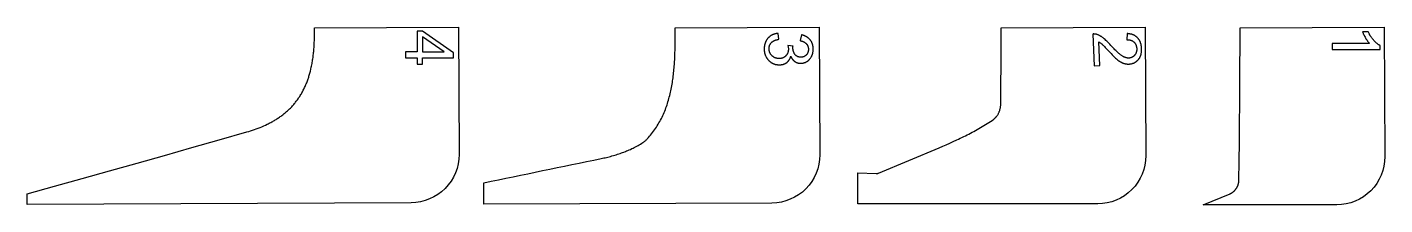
# Model space of a CAD drawing. Extents: x -16189 to 5251, y 3521 to 4024.
# Drawn here: x 3837 to 5251, y 3839 to 4024 of the extents above; entities that cross this region are included whole.
import ezdxf

# ---------------------------------------------------------------- set-up
doc = ezdxf.new("R2010")
doc.units = 0
doc.layers.add('LAYER_03', color=7, linetype='CONTINUOUS')

msp = doc.modelspace()

# ---------------------------------------------------------------- linework, layer by layer
at = {"layer": 'LAYER_03'}
for points in [[(4236.6, 3840.9), (3836.6, 3839.2), (3836.6, 3850.1), (3865.2, 3858.1), (3893.8, 3866.1), (3922.4, 3874.1), (3951, 3882.2), (3979.6, 3890.2), (4008.1, 3898.3), (4036.7, 3906.5), (4065.3, 3914.6), (4067.3, 3915.2), (4069.3, 3915.8), (4071.3, 3916.4), (4073.3, 3917.1), (4075.2, 3917.8), (4077.2, 3918.5), (4079.1, 3919.3), (4081.1, 3920.1), (4083, 3920.9), (4084.9, 3921.8), (4086.7, 3922.7), (4087.7, 3923.1), (4088.6, 3923.6), (4089.5, 3924.1), (4090.4, 3924.6), (4091.3, 3925), (4092.3, 3925.6), (4093.2, 3926.1), (4094.1, 3926.6), (4094.9, 3927.1), (4095.8, 3927.7), (4096.7, 3928.2), (4097.6, 3928.8), (4098.5, 3929.4), (4099.3, 3930), (4100.2, 3930.6), (4101.1, 3931.2), (4101.9, 3931.8), (4102.8, 3932.5), (4103.6, 3933.1), (4104.4, 3933.8), (4105.2, 3934.5), (4106, 3935.1), (4106.8, 3935.8), (4107.6, 3936.5), (4108.4, 3937.2), (4109.2, 3938), (4109.9, 3938.7), (4110.7, 3939.4), (4111.4, 3940.2), (4112.1, 3940.9), (4112.8, 3941.7), (4113.5, 3942.5), (4114.2, 3943.3), (4114.9, 3944.1), (4115.6, 3944.9), (4116.2, 3945.7), (4116.9, 3946.5), (4117.5, 3947.4), (4118.1, 3948.2), (4118.7, 3949.1), (4119.3, 3950), (4119.9, 3950.8), (4120.5, 3951.7), (4121.1, 3952.6), (4121.6, 3953.5), (4122.2, 3954.4), (4122.7, 3955.3), (4123.2, 3956.3), (4123.7, 3957.2), (4124.2, 3958.1), (4124.7, 3959.1), (4125.1, 3960), (4125.6, 3961), (4126, 3961.9), (4126.5, 3962.9), (4126.9, 3963.9), (4127.3, 3964.8), (4127.7, 3965.8), (4128.1, 3966.8), (4128.4, 3967.8), (4128.8, 3968.8), (4129.1, 3969.8), (4129.5, 3970.8), (4129.8, 3971.8), (4130.1, 3972.8), (4130.4, 3973.8), (4130.7, 3974.8), (4131, 3975.8), (4131.3, 3976.8), (4131.6, 3977.9), (4132.1, 3979.9), (4132.5, 3982), (4132.8, 3983.2), (4133, 3984.5), (4133.3, 3985.8), (4133.5, 3987), (4133.7, 3988.3), (4133.9, 3989.6), (4134.1, 3990.9), (4134.3, 3992.1), (4134.5, 3993.4), (4134.6, 3994.7), (4134.8, 3996), (4134.9, 3997.3), (4135, 3998.5), (4135.2, 3999.8), (4135.3, 4001.1), (4135.4, 4002.4), (4135.5, 4005), (4135.6, 4007.6), (4135.7, 4010.1), (4135.8, 4012.7), (4135.8, 4015.3), (4135.8, 4017.9), (4135.7, 4020.5), (4135.7, 4023.1), (4285.8, 4023.8), (4286.4, 3891.1, -0.414232)], [(4612.3, 3840.6), (4312.3, 3839.5), (4312.2, 3861.6, -0.000709), (4434.3, 3886.9), (4435.7, 3887.2), (4437.1, 3887.5), (4438.6, 3887.8), (4440, 3888.1), (4441.4, 3888.5), (4442.9, 3888.8), (4444.3, 3889.2), (4445.7, 3889.6), (4447.1, 3890), (4448.5, 3890.4), (4449.9, 3890.8), (4451.3, 3891.3), (4452.7, 3891.7), (4454.1, 3892.2), (4455.5, 3892.7), (4456.8, 3893.2), (4458.2, 3893.7), (4459.6, 3894.2), (4460.9, 3894.8), (4462.3, 3895.4), (4463.6, 3895.9), (4464.9, 3896.5), (4466.3, 3897.2), (4467.6, 3897.8), (4468.9, 3898.4), (4470.2, 3899.1), (4471.5, 3899.8), (4472.8, 3900.5), (4474.1, 3901.3), (4475.4, 3902), (4476.7, 3902.8), (4477.9, 3903.6), (4478.5, 3903.9), (4479, 3904.3), (4479.6, 3904.8), (4480.1, 3905.2), (4480.4, 3905.5), (4480.8, 3905.8), (4481.4, 3906.3), (4482, 3906.9), (4482.5, 3907.5), (4483.7, 3908.8), (4484.8, 3910.1), (4485.9, 3911.4), (4487, 3912.7), (4488, 3914.1), (4489, 3915.5), (4490, 3916.8), (4491, 3918.2), (4491.9, 3919.7), (4492.9, 3921.1), (4493.7, 3922.6), (4494.6, 3924), (4495.5, 3925.5), (4496.3, 3927), (4497.1, 3928.6), (4497.8, 3930.1), (4498.6, 3931.7), (4499.3, 3933.2), (4500, 3934.8), (4500.6, 3936.4), (4501.3, 3938), (4501.9, 3939.6), (4502.4, 3941.2), (4503, 3942.8), (4503.5, 3944.4), (4504, 3946), (4504.5, 3947.6), (4505, 3949.3), (4505.4, 3950.9), (4505.9, 3952.6), (4506.3, 3954.2), (4506.6, 3955.9), (4507, 3957.6), (4507.3, 3959.2), (4507.7, 3960.9), (4508, 3962.6), (4508.3, 3964.3), (4508.6, 3966), (4508.8, 3967.7), (4509.1, 3969.4), (4509.3, 3971.1), (4509.5, 3972.8), (4509.7, 3974.5), (4509.9, 3976.2), (4510.1, 3977.9), (4510.2, 3979.6), (4510.4, 3981.3), (4510.5, 3983), (4510.7, 3984.7), (4510.8, 3986.4), (4510.9, 3988.1), (4511, 3989.8), (4511.2, 3993.3), (4511.3, 3996.7), (4511.4, 4000.1), (4511.5, 4003.5), (4511.5, 4007), (4511.5, 4010.4), (4511.5, 4023.1), (4661.5, 4023.8), (4662.1, 3890.8, -0.414422)], [(4951.7, 3839.8), (4701.9, 3839.7), (4701.8, 3872.2), (4721, 3871.3), (4721.1, 3871.3), (4721.3, 3871.3), (4721.5, 3871.3), (4721.6, 3871.3), (4721.8, 3871.4), (4722, 3871.4), (4722.1, 3871.4), (4722.3, 3871.4), (4722.4, 3871.5), (4722.6, 3871.5), (4722.7, 3871.5), (4722.9, 3871.6), (4723, 3871.6), (4723.2, 3871.7), (4723.3, 3871.7), (4755, 3885), (4786.5, 3898.2), (4790.2, 3899.7), (4793.9, 3901.3), (4797.6, 3902.9), (4801.2, 3904.6), (4804.8, 3906.3), (4806.6, 3907.1), (4808.4, 3908), (4810.2, 3908.9), (4812, 3909.7), (4813.8, 3910.6), (4815.6, 3911.5), (4817.4, 3912.4), (4819.1, 3913.4), (4820.9, 3914.3), (4822.7, 3915.2), (4824.4, 3916.2), (4826.2, 3917.2), (4827.9, 3918.2), (4829.6, 3919.2), (4831.3, 3920.2), (4833.1, 3921.2), (4834.8, 3922.3), (4836.4, 3923.4), (4838.1, 3924.4), (4839.8, 3925.6), (4841.5, 3926.7), (4843.4, 3928), (4843.6, 3928.2), (4843.8, 3928.4), (4844.1, 3928.6), (4844.3, 3928.8), (4844.5, 3929), (4844.7, 3929.2), (4844.9, 3929.4), (4845.2, 3929.6), (4845.4, 3929.8), (4845.6, 3930), (4845.8, 3930.2), (4846, 3930.4), (4846.2, 3930.7), (4846.3, 3930.9), (4846.5, 3931.1), (4846.9, 3931.6), (4847.2, 3932.1), (4847.5, 3932.6), (4847.8, 3933.1), (4848.1, 3933.6), (4848.4, 3934.2), (4848.6, 3934.7), (4848.9, 3935.3), (4849.1, 3935.8), (4849.3, 3936.4), (4849.5, 3936.9), (4849.7, 3937.5), (4849.8, 3938.1), (4850, 3938.7), (4850.1, 3939.2), (4850.2, 3939.8), (4850.3, 3940.4), (4850.4, 3941), (4850.5, 3941.6), (4850.6, 3942.2), (4850.6, 3942.8), (4850.6, 3943.4), (4850.7, 3944), (4850.7, 3944.6), (4850.8, 3964.2), (4850.9, 3983.9), (4851, 4003.5), (4851, 4023.1), (5001.1, 4023.8), (5001.7, 3890, -0.415379)], [(5200.6, 3838.7), (5061.5, 3838.7), (5089.4, 3850.3), (5089.7, 3850.4), (5090, 3850.5), (5090.2, 3850.6), (5090.5, 3850.8), (5090.7, 3850.9), (5091, 3851), (5091.2, 3851.2), (5091.4, 3851.3), (5091.7, 3851.5), (5091.9, 3851.6), (5092.1, 3851.8), (5092.4, 3852), (5092.6, 3852.1), (5092.8, 3852.3), (5093, 3852.5), (5093.3, 3852.7), (5093.5, 3852.9), (5093.7, 3853.1), (5093.9, 3853.3), (5094.1, 3853.5), (5094.3, 3853.7), (5094.5, 3853.9), (5094.7, 3854.1), (5094.9, 3854.3), (5095, 3854.5), (5095.2, 3854.7), (5095.4, 3854.9), (5095.6, 3855.2), (5095.7, 3855.4), (5095.9, 3855.6), (5096, 3855.9), (5096.2, 3856.1), (5096.3, 3856.3), (5096.5, 3856.6), (5096.6, 3856.8), (5096.8, 3857.1), (5096.9, 3857.3), (5097, 3857.6), (5097.1, 3857.8), (5097.2, 3858.1), (5097.4, 3858.4), (5097.5, 3858.6), (5097.6, 3858.9), (5097.7, 3859.1), (5097.8, 3859.4), (5097.9, 3859.7), (5097.9, 3859.9), (5098, 3860.2), (5098.1, 3860.5), (5098.2, 3860.8), (5098.2, 3861), (5098.3, 3861.3), (5098.3, 3861.6), (5098.4, 3861.9), (5098.4, 3862.1), (5098.5, 3862.4), (5098.5, 3862.7), (5098.5, 3863), (5098.6, 3863.3), (5098.6, 3863.6), (5098.6, 3863.8), (5098.6, 3864.1), (5098.9, 3884.2), (5099.1, 3904.1), (5099.3, 3923.9), (5099.5, 3943.8), (5099.6, 3963.6), (5099.7, 3983.4), (5099.8, 4003.3), (5099.8, 4023.1), (5250, 4023.8), (5250.6, 3888.9, -0.415379)]]:
    msp.add_lwpolyline(points, format="xyb", close=True, dxfattribs=at)
for points in [[(4230.7, 3998), (4230.7, 3991.9), (4242.7, 3991.9), (4242.7, 3985.1), (4248.3, 3985.1), (4248.3, 3991.9), (4280.7, 3991.9), (4280.7, 3996.9), (4248.3, 4019.7), (4242.7, 4019.7), (4242.7, 3998)], [(4618.9, 4017.3), (4618.5, 4017.3), (4618.1, 4017.2), (4617.8, 4017.2), (4617.4, 4017.1), (4617, 4017.1), (4616.6, 4017), (4616.3, 4016.9), (4615.9, 4016.9), (4615.6, 4016.8), (4615.2, 4016.7), (4614.9, 4016.6), (4614.5, 4016.5), (4614.2, 4016.4), (4613.9, 4016.2), (4613.5, 4016.1), (4613.2, 4016), (4612.9, 4015.8), (4612.6, 4015.7), (4612.2, 4015.5), (4611.9, 4015.3), (4611.6, 4015.1), (4611.3, 4015), (4611, 4014.8), (4610.7, 4014.6), (4610.5, 4014.4), (4610.2, 4014.2), (4609.9, 4013.9), (4609.6, 4013.7), (4609.4, 4013.5), (4609.1, 4013.2), (4608.8, 4013), (4608.6, 4012.7), (4608.3, 4012.5), (4608.1, 4012.2), (4607.8, 4011.9), (4607.6, 4011.6), (4607.4, 4011.3), (4607.2, 4011.1), (4607, 4010.8), (4606.8, 4010.5), (4606.6, 4010.2), (4606.4, 4009.9), (4606.2, 4009.5), (4606.1, 4009.2), (4605.9, 4008.9), (4605.7, 4008.6), (4605.6, 4008.3), (4605.5, 4007.9), (4605.3, 4007.6), (4605.2, 4007.2), (4605.1, 4006.9), (4605, 4006.5), (4604.9, 4006.2), (4604.8, 4005.8), (4604.7, 4005.5), (4604.6, 4005.1), (4604.5, 4004.7), (4604.5, 4004.3), (4604.4, 4003.9), (4604.4, 4003.6), (4604.3, 4003.2), (4604.3, 4002.8), (4604.3, 4002.4), (4604.2, 4001.9), (4604.2, 4001.5), (4604.2, 4001), (4604.2, 4000.6), (4604.2, 4000.2), (4604.3, 3999.7), (4604.3, 3999.3), (4604.3, 3998.9), (4604.4, 3998.4), (4604.5, 3998), (4604.5, 3997.6), (4604.6, 3997.2), (4604.7, 3996.8), (4604.8, 3996.4), (4604.9, 3996), (4605, 3995.6), (4605.1, 3995.2), (4605.3, 3994.9), (4605.4, 3994.5), (4605.6, 3994.1), (4605.7, 3993.8), (4605.9, 3993.4), (4606.1, 3993), (4606.2, 3992.7), (4606.4, 3992.3), (4606.6, 3992), (4606.9, 3991.7), (4607.1, 3991.3), (4607.3, 3991), (4607.6, 3990.7), (4607.8, 3990.3), (4608.1, 3990), (4608.3, 3989.7), (4608.6, 3989.4), (4608.9, 3989.1), (4609.2, 3988.8), (4609.5, 3988.6), (4609.8, 3988.3), (4610.1, 3988), (4610.4, 3987.8), (4610.7, 3987.5), (4611, 3987.3), (4611.3, 3987.1), (4611.6, 3986.9), (4611.9, 3986.7), (4612.2, 3986.5), (4612.6, 3986.3), (4612.9, 3986.1), (4613.2, 3986), (4613.6, 3985.8), (4613.9, 3985.6), (4614.3, 3985.5), (4614.6, 3985.4), (4615, 3985.3), (4615.4, 3985.1), (4615.7, 3985), (4616.1, 3984.9), (4616.5, 3984.9), (4616.9, 3984.8), (4617.3, 3984.7), (4617.6, 3984.7), (4618, 3984.6), (4618.4, 3984.6), (4618.8, 3984.6), (4619.2, 3984.5), (4619.8, 3984.5), (4620.4, 3984.5), (4620.7, 3984.5), (4621, 3984.6), (4621.3, 3984.6), (4621.6, 3984.6), (4621.8, 3984.6), (4622.1, 3984.7), (4622.4, 3984.7), (4622.7, 3984.7), (4622.9, 3984.8), (4623.2, 3984.9), (4623.4, 3984.9), (4623.7, 3985), (4624, 3985), (4624.2, 3985.1), (4624.4, 3985.2), (4624.7, 3985.3), (4624.9, 3985.4), (4625.2, 3985.5), (4625.4, 3985.6), (4625.6, 3985.7), (4625.9, 3985.8), (4626.1, 3985.9), (4626.3, 3986), (4626.5, 3986.1), (4626.8, 3986.3), (4627, 3986.4), (4627.2, 3986.5), (4627.4, 3986.7), (4627.6, 3986.8), (4627.8, 3987), (4628, 3987.1), (4628.2, 3987.3), (4628.4, 3987.5), (4628.6, 3987.6), (4628.7, 3987.8), (4628.9, 3988), (4629.1, 3988.2), (4629.3, 3988.3), (4629.4, 3988.5), (4629.6, 3988.7), (4629.7, 3988.9), (4629.9, 3989.1), (4630, 3989.3), (4630.2, 3989.5), (4630.3, 3989.7), (4630.4, 3990), (4630.6, 3990.2), (4630.7, 3990.4), (4630.8, 3990.6), (4630.9, 3990.9), (4631.1, 3991.1), (4631.2, 3991.3), (4631.3, 3991.6), (4631.4, 3991.8), (4631.5, 3992.1), (4631.6, 3992.3), (4631.6, 3992.6), (4631.7, 3992.9), (4631.8, 3993.1), (4631.9, 3993.4), (4632.1, 3993), (4632.3, 3992.6), (4632.5, 3992.2), (4632.7, 3991.8), (4632.9, 3991.4), (4633.1, 3991), (4633.4, 3990.7), (4633.5, 3990.5), (4633.6, 3990.3), (4633.7, 3990.2), (4633.9, 3990), (4634, 3989.9), (4634.1, 3989.7), (4634.3, 3989.6), (4634.4, 3989.4), (4634.6, 3989.3), (4634.7, 3989.1), (4634.8, 3989), (4635, 3988.8), (4635.1, 3988.7), (4635.3, 3988.6), (4635.4, 3988.5), (4635.6, 3988.3), (4635.8, 3988.2), (4635.9, 3988.1), (4636.1, 3988), (4636.2, 3987.9), (4636.4, 3987.8), (4636.6, 3987.7), (4636.7, 3987.6), (4636.9, 3987.5), (4637.1, 3987.4), (4637.3, 3987.3), (4637.4, 3987.2), (4637.6, 3987.1), (4637.8, 3987), (4638, 3987), (4638.1, 3986.9), (4638.3, 3986.8), (4638.5, 3986.8), (4638.7, 3986.7), (4638.9, 3986.6), (4639, 3986.6), (4639.2, 3986.5), (4639.4, 3986.5), (4639.6, 3986.4), (4639.8, 3986.4), (4640, 3986.3), (4640.2, 3986.3), (4640.4, 3986.3), (4640.6, 3986.2), (4640.8, 3986.2), (4640.9, 3986.2), (4641.3, 3986.2), (4641.7, 3986.1), (4642.2, 3986.1), (4642.6, 3986.1), (4643, 3986.2), (4643.4, 3986.2), (4643.8, 3986.2), (4644.3, 3986.3), (4644.7, 3986.4), (4645.1, 3986.5), (4645.5, 3986.6), (4645.9, 3986.7), (4646.3, 3986.8), (4646.7, 3987), (4647.1, 3987.1), (4647.5, 3987.3), (4647.9, 3987.5), (4648.3, 3987.7), (4648.4, 3987.8), (4648.6, 3987.9), (4648.8, 3988.1), (4649, 3988.2), (4649.2, 3988.3), (4649.4, 3988.4), (4649.6, 3988.5), (4649.7, 3988.7), (4649.9, 3988.8), (4650.1, 3989), (4650.2, 3989.1), (4650.4, 3989.2), (4650.6, 3989.4), (4650.7, 3989.5), (4650.9, 3989.7), (4651, 3989.8), (4651.2, 3990), (4651.4, 3990.2), (4651.5, 3990.3), (4651.7, 3990.5), (4651.9, 3990.9), (4652.2, 3991.2), (4652.5, 3991.6), (4652.7, 3992), (4653, 3992.4), (4653.2, 3992.8), (4653.5, 3993.2), (4653.7, 3993.7), (4653.9, 3994.1), (4654.1, 3994.5), (4654.2, 3995), (4654.4, 3995.4), (4654.6, 3995.9), (4654.7, 3996.4), (4654.8, 3996.8), (4654.9, 3997.3), (4655, 3997.8), (4655.1, 3998.3), (4655.2, 3998.8), (4655.2, 3999.3), (4655.2, 3999.8), (4655.3, 4000.3), (4655.3, 4000.6), (4655.3, 4001), (4655.3, 4001.4), (4655.3, 4001.7), (4655.3, 4002.1), (4655.2, 4002.4), (4655.2, 4002.8), (4655.2, 4003.1), (4655.1, 4003.5), (4655.1, 4003.8), (4655, 4004.1), (4655, 4004.5), (4654.9, 4004.8), (4654.8, 4005.1), (4654.7, 4005.4), (4654.6, 4005.7), (4654.5, 4006), (4654.4, 4006.4), (4654.3, 4006.7), (4654.2, 4007), (4654.1, 4007.3), (4653.9, 4007.6), (4653.8, 4007.8), (4653.7, 4008.1), (4653.5, 4008.4), (4653.4, 4008.7), (4653.2, 4009), (4653, 4009.2), (4652.8, 4009.5), (4652.6, 4009.8), (4652.5, 4010), (4652.3, 4010.3), (4652.1, 4010.6), (4651.8, 4010.8), (4651.6, 4011), (4651.4, 4011.3), (4651.2, 4011.5), (4650.9, 4011.7), (4650.7, 4012), (4650.5, 4012.2), (4650.2, 4012.4), (4650, 4012.6), (4649.7, 4012.8), (4649.4, 4013), (4649.2, 4013.2), (4648.9, 4013.4), (4648.6, 4013.6), (4648.3, 4013.7), (4648, 4013.9), (4647.7, 4014.1), (4647.4, 4014.2), (4647.1, 4014.4), (4646.8, 4014.5), (4646.4, 4014.7), (4646.1, 4014.8), (4645.8, 4014.9), (4645.4, 4015), (4645.1, 4015.2), (4644.7, 4015.3), (4644.4, 4015.4), (4644, 4015.5), (4643.7, 4015.6), (4642.9, 4015.8), (4641.6, 4009.7), (4642.1, 4009.6), (4642.7, 4009.4), (4643.2, 4009.3), (4643.7, 4009.2), (4643.9, 4009.1), (4644.1, 4009), (4644.4, 4008.9), (4644.6, 4008.8), (4644.8, 4008.7), (4645, 4008.6), (4645.3, 4008.5), (4645.5, 4008.4), (4645.7, 4008.3), (4645.9, 4008.2), (4646.1, 4008.1), (4646.3, 4008), (4646.4, 4007.9), (4646.6, 4007.7), (4646.8, 4007.6), (4647, 4007.5), (4647.2, 4007.4), (4647.3, 4007.2), (4647.5, 4007.1), (4647.6, 4007), (4647.8, 4006.8), (4647.9, 4006.7), (4648.1, 4006.5), (4648.2, 4006.4), (4648.3, 4006.2), (4648.5, 4006), (4648.6, 4005.9), (4648.7, 4005.7), (4648.8, 4005.6), (4648.9, 4005.4), (4649, 4005.2), (4649.1, 4005.1), (4649.2, 4004.9), (4649.3, 4004.7), (4649.4, 4004.5), (4649.5, 4004.4), (4649.6, 4004.2), (4649.7, 4004), (4649.7, 4003.8), (4649.8, 4003.6), (4649.9, 4003.4), (4649.9, 4003.2), (4650, 4003), (4650, 4002.8), (4650, 4002.6), (4650.1, 4002.4), (4650.1, 4002.2), (4650.2, 4002), (4650.2, 4001.8), (4650.2, 4001.6), (4650.2, 4001.4), (4650.2, 4001.2), (4650.2, 4001), (4650.2, 4000.8), (4650.2, 4000.5), (4650.2, 4000.3), (4650.2, 4000.1), (4650.2, 3999.9), (4650.2, 3999.7), (4650.2, 3999.4), (4650.1, 3999.2), (4650.1, 3999), (4650.1, 3998.8), (4650, 3998.6), (4650, 3998.4), (4649.9, 3998.2), (4649.9, 3998), (4649.8, 3997.8), (4649.8, 3997.6), (4649.7, 3997.4), (4649.6, 3997.2), (4649.6, 3997.1), (4649.5, 3996.9), (4649.4, 3996.7), (4649.3, 3996.5), (4649.2, 3996.4), (4649.1, 3996.2), (4649, 3996), (4648.9, 3995.9), (4648.8, 3995.7), (4648.7, 3995.5), (4648.6, 3995.4), (4648.5, 3995.2), (4648.3, 3995.1), (4648.2, 3994.9), (4648.1, 3994.8), (4647.9, 3994.6), (4647.8, 3994.5), (4647.6, 3994.4), (4647.5, 3994.2), (4647.4, 3994.1), (4647.2, 3994), (4647, 3993.9), (4646.9, 3993.8), (4646.7, 3993.7), (4646.6, 3993.6), (4646.4, 3993.5), (4646.3, 3993.4), (4646.1, 3993.3), (4645.9, 3993.2), (4645.7, 3993.1), (4645.6, 3993), (4645.4, 3993), (4645.2, 3992.9), (4645, 3992.8), (4644.9, 3992.8), (4644.7, 3992.7), (4644.5, 3992.7), (4644.3, 3992.6), (4644.1, 3992.6), (4643.9, 3992.5), (4643.7, 3992.5), (4643.5, 3992.5), (4643.3, 3992.5), (4643.1, 3992.5), (4642.9, 3992.4), (4642.7, 3992.4), (4642.5, 3992.4), (4642.3, 3992.4), (4642.1, 3992.4), (4641.9, 3992.4), (4641.6, 3992.5), (4641.3, 3992.5), (4641.1, 3992.5), (4640.8, 3992.6), (4640.6, 3992.6), (4640.4, 3992.7), (4640.1, 3992.7), (4639.9, 3992.8), (4639.7, 3992.8), (4639.5, 3992.9), (4639.3, 3993), (4639, 3993.1), (4638.8, 3993.2), (4638.6, 3993.3), (4638.4, 3993.4), (4638.3, 3993.5), (4638.1, 3993.6), (4637.9, 3993.7), (4637.7, 3993.8), (4637.5, 3994), (4637.4, 3994.1), (4637.2, 3994.2), (4637, 3994.4), (4636.9, 3994.5), (4636.7, 3994.7), (4636.6, 3994.9), (4636.5, 3995.1), (4636.3, 3995.2), (4636.2, 3995.4), (4636.1, 3995.6), (4635.9, 3995.8), (4635.8, 3996), (4635.7, 3996.2), (4635.6, 3996.4), (4635.5, 3996.6), (4635.4, 3996.8), (4635.3, 3997), (4635.2, 3997.2), (4635.1, 3997.5), (4635, 3997.7), (4634.9, 3997.9), (4634.9, 3998.1), (4634.8, 3998.3), (4634.7, 3998.5), (4634.6, 3998.8), (4634.6, 3999), (4634.5, 3999.2), (4634.5, 3999.4), (4634.4, 3999.6), (4634.4, 3999.9), (4634.3, 4000.1), (4634.3, 4000.3), (4634.3, 4000.6), (4634.2, 4000.8), (4634.2, 4001), (4634.2, 4001.3), (4634.2, 4001.5), (4634.2, 4002), (4634.1, 4002.4), (4634.2, 4002.9), (4634.2, 4003), (4634.2, 4003.1), (4634.2, 4003.4), (4634.2, 4003.6), (4634.3, 4003.9), (4628.9, 4004.8), (4629, 4004.2), (4629.2, 4003.6), (4629.3, 4003), (4629.3, 4002.4), (4629.4, 4001.9), (4629.4, 4001.6), (4629.4, 4001.4), (4629.4, 4001.1), (4629.4, 4000.9), (4629.4, 4000.7), (4629.4, 4000.5), (4629.4, 4000.2), (4629.4, 3999.9), (4629.4, 3999.7), (4629.3, 3999.4), (4629.3, 3999.2), (4629.3, 3998.9), (4629.2, 3998.7), (4629.2, 3998.4), (4629.1, 3998.2), (4629.1, 3997.9), (4629, 3997.7), (4628.9, 3997.5), (4628.9, 3997.3), (4628.8, 3997), (4628.7, 3996.8), (4628.6, 3996.6), (4628.5, 3996.4), (4628.4, 3996.2), (4628.3, 3996), (4628.2, 3995.8), (4628.1, 3995.6), (4627.9, 3995.4), (4627.8, 3995.2), (4627.7, 3995), (4627.5, 3994.8), (4627.4, 3994.6), (4627.2, 3994.4), (4627.1, 3994.2), (4626.9, 3994.1), (4626.8, 3993.9), (4626.6, 3993.7), (4626.4, 3993.5), (4626.2, 3993.4), (4626.1, 3993.2), (4625.9, 3993.1), (4625.7, 3992.9), (4625.5, 3992.8), (4625.3, 3992.6), (4625.1, 3992.5), (4624.9, 3992.4), (4624.7, 3992.3), (4624.5, 3992.2), (4624.3, 3992), (4624.1, 3991.9), (4623.9, 3991.8), (4623.7, 3991.8), (4623.5, 3991.7), (4623.2, 3991.6), (4623, 3991.5), (4622.8, 3991.4), (4622.6, 3991.4), (4622.3, 3991.3), (4622.1, 3991.3), (4621.9, 3991.2), (4621.6, 3991.2), (4621.4, 3991.1), (4621.1, 3991.1), (4620.9, 3991.1), (4620.6, 3991.1), (4620.4, 3991), (4620.1, 3991), (4619.9, 3991), (4619.6, 3991), (4619.4, 3991), (4619.1, 3991.1), (4618.8, 3991.1), (4618.5, 3991.1), (4618.3, 3991.1), (4618, 3991.2), (4617.7, 3991.2), (4617.5, 3991.3), (4617.2, 3991.3), (4617, 3991.4), (4616.7, 3991.4), (4616.5, 3991.5), (4616.2, 3991.6), (4616, 3991.7), (4615.8, 3991.7), (4615.5, 3991.8), (4615.3, 3991.9), (4615.1, 3992), (4614.9, 3992.2), (4614.6, 3992.3), (4614.4, 3992.4), (4614.2, 3992.5), (4614, 3992.7), (4613.8, 3992.8), (4613.6, 3992.9), (4613.4, 3993.1), (4613.2, 3993.2), (4613, 3993.4), (4612.8, 3993.6), (4612.6, 3993.7), (4612.4, 3993.9), (4612.2, 3994.1), (4612, 3994.3), (4611.9, 3994.5), (4611.7, 3994.7), (4611.5, 3994.9), (4611.4, 3995.1), (4611.2, 3995.3), (4611.1, 3995.5), (4610.9, 3995.7), (4610.8, 3995.9), (4610.7, 3996.1), (4610.5, 3996.4), (4610.4, 3996.6), (4610.3, 3996.8), (4610.2, 3997), (4610.1, 3997.2), (4610, 3997.5), (4609.9, 3997.7), (4609.8, 3997.9), (4609.8, 3998.2), (4609.7, 3998.4), (4609.6, 3998.7), (4609.6, 3998.9), (4609.5, 3999.1), (4609.5, 3999.4), (4609.4, 3999.6), (4609.4, 3999.9), (4609.4, 4000.1), (4609.3, 4000.4), (4609.3, 4000.7), (4609.3, 4000.9), (4609.3, 4001.2), (4609.3, 4001.5), (4609.3, 4001.7), (4609.3, 4001.9), (4609.3, 4002.2), (4609.4, 4002.4), (4609.4, 4002.6), (4609.4, 4002.8), (4609.4, 4003), (4609.5, 4003.3), (4609.5, 4003.5), (4609.6, 4003.7), (4609.6, 4003.9), (4609.7, 4004.1), (4609.7, 4004.3), (4609.8, 4004.5), (4609.9, 4004.7), (4609.9, 4004.9), (4610, 4005.1), (4610.1, 4005.3), (4610.2, 4005.4), (4610.3, 4005.6), (4610.4, 4005.8), (4610.5, 4006), (4610.6, 4006.2), (4610.7, 4006.3), (4610.8, 4006.5), (4610.9, 4006.7), (4611, 4006.9), (4611.2, 4007), (4611.3, 4007.2), (4611.4, 4007.3), (4611.6, 4007.5), (4611.7, 4007.7), (4611.9, 4007.8), (4612, 4008), (4612.2, 4008.1), (4612.3, 4008.3), (4612.5, 4008.4), (4612.7, 4008.5), (4612.8, 4008.7), (4613, 4008.8), (4613.2, 4008.9), (4613.4, 4009.1), (4613.6, 4009.2), (4613.8, 4009.3), (4614, 4009.4), (4614.3, 4009.5), (4614.5, 4009.7), (4614.7, 4009.8), (4615, 4009.9), (4615.2, 4010), (4615.4, 4010.1), (4615.7, 4010.2), (4616, 4010.3), (4616.5, 4010.4), (4617, 4010.6), (4617.6, 4010.7), (4618.2, 4010.9), (4618.9, 4011), (4619.5, 4011.1)], [(4946.4, 4016.6), (4947.9, 3983.6), (4953.8, 3983.9), (4952.7, 4008.4), (4953.1, 4008.1), (4953.5, 4007.9), (4954, 4007.6), (4954.4, 4007.3), (4954.8, 4007), (4955.3, 4006.6), (4955.7, 4006.3), (4956.1, 4005.9), (4956.3, 4005.7), (4956.6, 4005.5), (4957.2, 4004.9), (4957.8, 4004.3), (4958.6, 4003.5), (4959.5, 4002.6), (4960.5, 4001.5), (4962.7, 3999.1), (4964.1, 3997.6), (4965.5, 3996.2), (4966.8, 3994.9), (4967.9, 3993.7), (4969.1, 3992.6), (4970.1, 3991.6), (4971, 3990.8), (4971.9, 3990.1), (4972.7, 3989.4), (4973.5, 3988.8), (4973.9, 3988.5), (4974.3, 3988.3), (4974.7, 3988), (4975.1, 3987.8), (4975.5, 3987.5), (4975.9, 3987.3), (4976.3, 3987.1), (4976.7, 3986.9), (4977.1, 3986.7), (4977.4, 3986.6), (4977.8, 3986.4), (4978.2, 3986.3), (4978.5, 3986.1), (4978.9, 3986), (4979.3, 3985.9), (4979.7, 3985.8), (4980, 3985.7), (4980.4, 3985.6), (4980.8, 3985.5), (4981.1, 3985.5), (4981.5, 3985.4), (4981.9, 3985.4), (4982.3, 3985.3), (4982.6, 3985.3), (4983, 3985.3), (4983.4, 3985.3), (4983.7, 3985.3), (4984.1, 3985.3), (4984.5, 3985.3), (4984.8, 3985.3), (4985.2, 3985.4), (4985.6, 3985.4), (4985.9, 3985.5), (4986.3, 3985.5), (4986.6, 3985.6), (4986.9, 3985.7), (4987.3, 3985.8), (4987.6, 3985.8), (4987.9, 3985.9), (4988.2, 3986.1), (4988.6, 3986.2), (4988.9, 3986.3), (4989.2, 3986.4), (4989.5, 3986.6), (4989.8, 3986.7), (4990.1, 3986.9), (4990.4, 3987), (4990.7, 3987.2), (4991, 3987.4), (4991.2, 3987.6), (4991.5, 3987.8), (4991.8, 3988), (4992, 3988.2), (4992.3, 3988.4), (4992.6, 3988.6), (4992.8, 3988.9), (4993.1, 3989.1), (4993.3, 3989.4), (4993.6, 3989.6), (4993.8, 3989.9), (4994, 3990.2), (4994.3, 3990.5), (4994.5, 3990.7), (4994.7, 3991), (4994.9, 3991.3), (4995.1, 3991.6), (4995.3, 3991.9), (4995.5, 3992.3), (4995.6, 3992.6), (4995.8, 3992.9), (4995.9, 3993.2), (4996.1, 3993.6), (4996.2, 3993.9), (4996.4, 3994.3), (4996.5, 3994.6), (4996.6, 3995), (4996.7, 3995.3), (4996.8, 3995.7), (4996.9, 3996.1), (4997, 3996.5), (4997, 3996.8), (4997.1, 3997.2), (4997.2, 3997.6), (4997.2, 3998), (4997.2, 3998.4), (4997.3, 3998.9), (4997.3, 3999.3), (4997.3, 3999.7), (4997.3, 4000.1), (4997.3, 4000.6), (4997.3, 4001), (4997.3, 4001.5), (4997.2, 4002.3), (4997.2, 4002.8), (4997.2, 4003.2), (4997.1, 4003.6), (4997.1, 4004), (4997, 4004.4), (4996.9, 4004.8), (4996.8, 4005.2), (4996.8, 4005.6), (4996.7, 4006), (4996.6, 4006.4), (4996.5, 4006.7), (4996.3, 4007.1), (4996.2, 4007.5), (4996.1, 4007.8), (4996, 4008.2), (4995.8, 4008.5), (4995.7, 4008.8), (4995.5, 4009.2), (4995.4, 4009.5), (4995.2, 4009.8), (4995, 4010.1), (4994.8, 4010.4), (4994.6, 4010.7), (4994.4, 4011), (4994.2, 4011.3), (4994, 4011.6), (4993.8, 4011.8), (4993.6, 4012.1), (4993.3, 4012.4), (4993.1, 4012.6), (4992.9, 4012.9), (4992.6, 4013.1), (4992.4, 4013.4), (4992.1, 4013.6), (4991.8, 4013.8), (4991.5, 4014), (4991.3, 4014.2), (4991, 4014.4), (4990.7, 4014.6), (4990.4, 4014.8), (4990.1, 4015), (4989.8, 4015.2), (4989.4, 4015.3), (4989.1, 4015.5), (4988.8, 4015.6), (4988.4, 4015.8), (4988.1, 4015.9), (4987.7, 4016), (4987.4, 4016.1), (4987, 4016.3), (4986.6, 4016.4), (4986.3, 4016.5), (4985.9, 4016.5), (4985.5, 4016.6), (4985.1, 4016.7), (4984.7, 4016.8), (4984.3, 4016.8), (4983.9, 4016.9), (4983.5, 4016.9), (4983, 4017), (4982.6, 4017), (4982.2, 4017), (4981.8, 4010.7), (4982.1, 4010.7), (4982.4, 4010.7), (4982.6, 4010.7), (4982.9, 4010.7), (4983.2, 4010.7), (4983.5, 4010.7), (4983.7, 4010.6), (4984, 4010.6), (4984.3, 4010.6), (4984.5, 4010.5), (4984.8, 4010.5), (4985, 4010.4), (4985.3, 4010.4), (4985.5, 4010.3), (4985.8, 4010.3), (4986, 4010.2), (4986.2, 4010.1), (4986.5, 4010), (4986.7, 4009.9), (4986.9, 4009.9), (4987.1, 4009.8), (4987.3, 4009.7), (4987.5, 4009.5), (4987.7, 4009.4), (4988, 4009.3), (4988.1, 4009.2), (4988.3, 4009.1), (4988.5, 4008.9), (4988.7, 4008.8), (4988.9, 4008.6), (4989.1, 4008.5), (4989.3, 4008.3), (4989.4, 4008.2), (4989.6, 4008), (4989.8, 4007.8), (4989.9, 4007.7), (4990.1, 4007.5), (4990.2, 4007.3), (4990.3, 4007.1), (4990.5, 4006.9), (4990.6, 4006.8), (4990.7, 4006.6), (4990.9, 4006.4), (4991, 4006.2), (4991.1, 4006), (4991.2, 4005.7), (4991.3, 4005.5), (4991.4, 4005.3), (4991.5, 4005.1), (4991.6, 4004.9), (4991.6, 4004.7), (4991.7, 4004.4), (4991.8, 4004.2), (4991.8, 4003.9), (4991.9, 4003.7), (4992, 4003.5), (4992, 4003.2), (4992.1, 4003), (4992.1, 4002.7), (4992.1, 4002.4), (4992.2, 4002.2), (4992.2, 4001.9), (4992.2, 4001.6), (4992.2, 4001.4), (4992.2, 4001.1), (4992.2, 4000.8), (4992.2, 4000.6), (4992.2, 4000.3), (4992.2, 4000.1), (4992.2, 3999.8), (4992.2, 3999.6), (4992.2, 3999.4), (4992.1, 3999.1), (4992.1, 3998.9), (4992, 3998.7), (4992, 3998.4), (4991.9, 3998.2), (4991.9, 3998), (4991.8, 3997.8), (4991.8, 3997.5), (4991.7, 3997.3), (4991.6, 3997.1), (4991.5, 3996.9), (4991.4, 3996.7), (4991.4, 3996.5), (4991.3, 3996.3), (4991.2, 3996.1), (4991, 3995.9), (4990.9, 3995.7), (4990.8, 3995.5), (4990.7, 3995.3), (4990.6, 3995.2), (4990.4, 3995), (4990.3, 3994.8), (4990.2, 3994.6), (4990, 3994.5), (4989.9, 3994.3), (4989.7, 3994.1), (4989.6, 3994), (4989.4, 3993.8), (4989.2, 3993.7), (4989.1, 3993.5), (4988.9, 3993.4), (4988.7, 3993.3), (4988.6, 3993.1), (4988.4, 3993), (4988.2, 3992.9), (4988, 3992.8), (4987.9, 3992.7), (4987.7, 3992.6), (4987.5, 3992.5), (4987.3, 3992.4), (4987.1, 3992.3), (4986.9, 3992.2), (4986.7, 3992.1), (4986.5, 3992.1), (4986.3, 3992), (4986.1, 3991.9), (4985.9, 3991.9), (4985.7, 3991.8), (4985.5, 3991.8), (4985.3, 3991.7), (4985.1, 3991.7), (4984.9, 3991.7), (4984.7, 3991.6), (4984.4, 3991.6), (4984.2, 3991.6), (4984, 3991.6), (4983.8, 3991.6), (4983.5, 3991.6), (4983.3, 3991.6), (4983.1, 3991.6), (4982.9, 3991.6), (4982.7, 3991.6), (4982.4, 3991.7), (4982.2, 3991.7), (4982, 3991.7), (4981.8, 3991.8), (4981.5, 3991.8), (4981.3, 3991.9), (4981.1, 3991.9), (4980.8, 3992), (4980.6, 3992.1), (4980.4, 3992.1), (4980.1, 3992.2), (4979.9, 3992.3), (4979.7, 3992.4), (4979.4, 3992.5), (4979.2, 3992.6), (4978.9, 3992.7), (4978.5, 3993), (4978, 3993.2), (4977.5, 3993.5), (4977, 3993.8), (4976.5, 3994.1), (4976, 3994.5), (4975.4, 3994.9), (4974.9, 3995.3), (4974.3, 3995.8), (4973.7, 3996.3), (4973, 3996.9), (4972.4, 3997.5), (4971.7, 3998.1), (4971, 3998.8), (4970.3, 3999.5), (4969.5, 4000.3), (4968.8, 4001.1), (4968, 4001.9), (4967.1, 4002.8), (4965.4, 4004.7), (4964.3, 4005.9), (4963.2, 4007), (4962.2, 4008.1), (4961.2, 4009.1), (4960.2, 4010), (4959.3, 4010.9), (4958.4, 4011.7), (4957.5, 4012.4), (4957.1, 4012.7), (4956.7, 4013), (4956.3, 4013.3), (4955.8, 4013.6), (4955.4, 4013.9), (4955, 4014.1), (4954.5, 4014.4), (4954.1, 4014.6), (4953.7, 4014.8), (4953.3, 4015.1), (4952.8, 4015.3), (4952.4, 4015.4), (4952, 4015.6), (4951.6, 4015.8), (4951.1, 4016), (4950.7, 4016.1), (4950.4, 4016.2), (4950.2, 4016.3), (4949.9, 4016.3), (4949.7, 4016.4), (4949.4, 4016.4), (4949.1, 4016.5), (4948.9, 4016.5), (4948.6, 4016.6), (4948.3, 4016.6), (4948.1, 4016.6), (4947.8, 4016.6), (4947.5, 4016.7), (4947.2, 4016.7), (4947, 4016.7), (4946.7, 4016.6)], [(5234.7, 4006.7), (5195.6, 4006.7), (5195.6, 4000.6), (5245.8, 4000.6), (5245.8, 4004.6), (5245.4, 4004.8), (5245, 4005), (5244.6, 4005.2), (5244.1, 4005.5), (5243.7, 4005.8), (5243.3, 4006.1), (5242.9, 4006.4), (5242.5, 4006.7), (5242.1, 4007.1), (5241.7, 4007.4), (5241.2, 4007.8), (5240.8, 4008.2), (5240.4, 4008.6), (5240, 4009.1), (5239.5, 4009.5), (5239.1, 4010), (5238.7, 4010.5), (5238.3, 4011), (5237.8, 4011.5), (5237.4, 4012), (5237, 4012.5), (5236.7, 4013.1), (5236.3, 4013.6), (5235.9, 4014.2), (5235.5, 4014.8), (5235.2, 4015.3), (5234.8, 4015.9), (5234.5, 4016.5), (5234.2, 4017.1), (5233.9, 4017.7), (5233.5, 4018.4), (5233.2, 4019), (5227.3, 4019), (5227.6, 4018.3), (5227.9, 4017.5), (5228.2, 4016.8), (5228.6, 4016), (5229, 4015.1), (5229.5, 4014.3), (5230, 4013.4), (5230.5, 4012.6), (5231, 4011.7), (5231.5, 4010.8), (5232.1, 4010.1), (5232.6, 4009.3), (5233.1, 4008.6), (5233.6, 4007.9), (5234.2, 4007.3), (5234.4, 4007)], [(4248.3, 3998), (4270.8, 3998), (4248.3, 4013.7)]]:
    msp.add_lwpolyline(points, close=True, dxfattribs=at)

doc.saveas('drawing.dxf')
